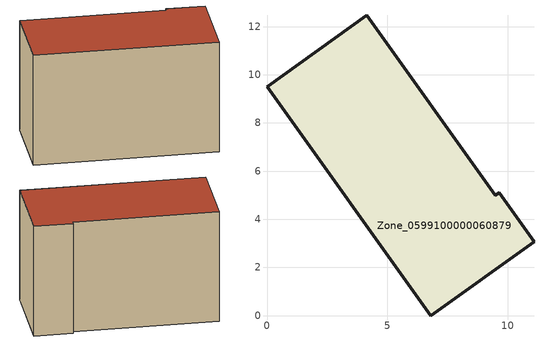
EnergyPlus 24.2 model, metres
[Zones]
Zone_0599100000060879
 floor ground (C_G): 6.79,0 0,9.5 4.14,12.46 9.48,4.99 9.63,5.1 11.08,3.07 z0
 wall outside (C_F): 6.79,0 11.08,3.07 9.63,5.1 9.48,4.99 4.14,12.46 0,9.5 6.79,0 z0:7.5
 roof outside (C_R): 0,9.5 6.79,0 11.08,3.07 9.63,5.1 9.48,4.99 4.14,12.46 z7.5
[BUILDING]
Pand.0599100000060879: North Axis=0; Terrain=City; Loads Convergence Tolerance Value=0.04; Temperature Convergence Tolerance Value=0.4; Solar Distribution=FullExterior; Maximum Number of Warmup Days=25; Minimum Number of Warmup Days=1
[Site:Location]
Rotterdam.The.Hague.AP_ZH_NLD Design_Conditions: Latitude=51.96; Longitude=4.45; Time Zone=1; Elevation=-4.5
[SITE:GROUNDTEMPERATURE:BUILDINGSURFACE]
18, 18, 18, 18, 18, 18, 18, 18, 18, 18, 18, 18
[MATERIAL] Thermal Absorptance=0.9; Solar Absorptance=0.7; Visible Absorptance=0.7
Name | Roughness | Thickness | Conductivity | Density | Specific Heat
G.TI.1975-1991 | MediumSmooth | 0.15 | 0.288461 | 540 | 1210
F.TI.1975-1991 | Rough | 0.3 | 0.230769 | 1920 | 840
R.TI.1975-1991 | MediumRough | 0.2 | 0.153846 | 1500 | 1000
[CONSTRUCTION]
C_G: G.TI.1975-1991
C_F: F.TI.1975-1991
C_R: R.TI.1975-1991
[ZONE]
Zone_0599100000060879: Type=1; Multiplier=1; Ceiling Height=Autocalculate; Volume=Autocalculate; Floor Area=autocalculate; Part of Total Floor Area=Yes
[ZONEINFILTRATION:DESIGNFLOWRATE]
Infil_Zone_0599100000060879: Zone or ZoneList or Space or SpaceList=Zone_0599100000060879; Schedule=AlwaysOn; Design Flow Rate Calculation Method=Flow/Area; Flow Rate per Floor Area=0.003; Constant Term Coefficient=1; Temperature Term Coefficient=0; Velocity Term Coefficient=0; Velocity Squared Term Coefficient=0
[HVACTEMPLATE:ZONE:IDEALLOADSAIRSYSTEM]
Zone_0599100000060879: Maximum Heating Supply Air Temperature=50; Minimum Cooling Supply Air Temperature=13; Maximum Heating Supply Air Humidity Ratio=0.0156; Minimum Cooling Supply Air Humidity Ratio=0.0077; Heating Limit=NoLimit; Cooling Limit=NoLimit; Dehumidification Control Type=ConstantSensibleHeatRatio; Cooling Sensible Heat Ratio=0.7; Dehumidification Setpoint=60; Humidification Control Type=None; Humidification Setpoint=30; Outdoor Air Method=None; Outdoor Air Flow Rate per Person=0.00944; Outdoor Air Flow Rate per Zone Floor Area=0; Outdoor Air Flow Rate per Zone=0; Demand Controlled Ventilation Type=None; Outdoor Air Economizer Type=NoEconomizer; Heat Recovery Type=None; Sensible Heat Recovery Effectiveness=0.7; Latent Heat Recovery Effectiveness=0.65
[ZONECONTROL:THERMOSTAT]
ThermostatControl_Zone_0599100000060879: Zone or ZoneList=Zone_0599100000060879; Control Type Schedule=DualSetpointControlType; Control 1=Thermostat_Zone_0599100000060879; Temperature Difference Between Cutout And Setpoint=0
[THERMOSTATSETPOINT:DUALSETPOINT]
Thermostat_Zone_0599100000060879: Heating Setpoint Temperature Schedule=HeatingSetpoint_Zone_0599100000060879; Cooling Setpoint Temperature Schedule=CoolingSetpoint_Zone_0599100000060879
[SCHEDULE:COMPACT]
HeatingSetpoint_Zone_0599100000060879: Through: 12/31, For: AllDays, Until: 24:00, 21
CoolingSetpoint_Zone_0599100000060879: Through: 12/31, For: AllDays, Until: 24:00, 24
DualSetpointControlType: Through: 12/31, For: AllDays, Until: 24:00, 4
AlwaysOn: Through: 12/31, For: AllDays, Until: 24:00, 1
